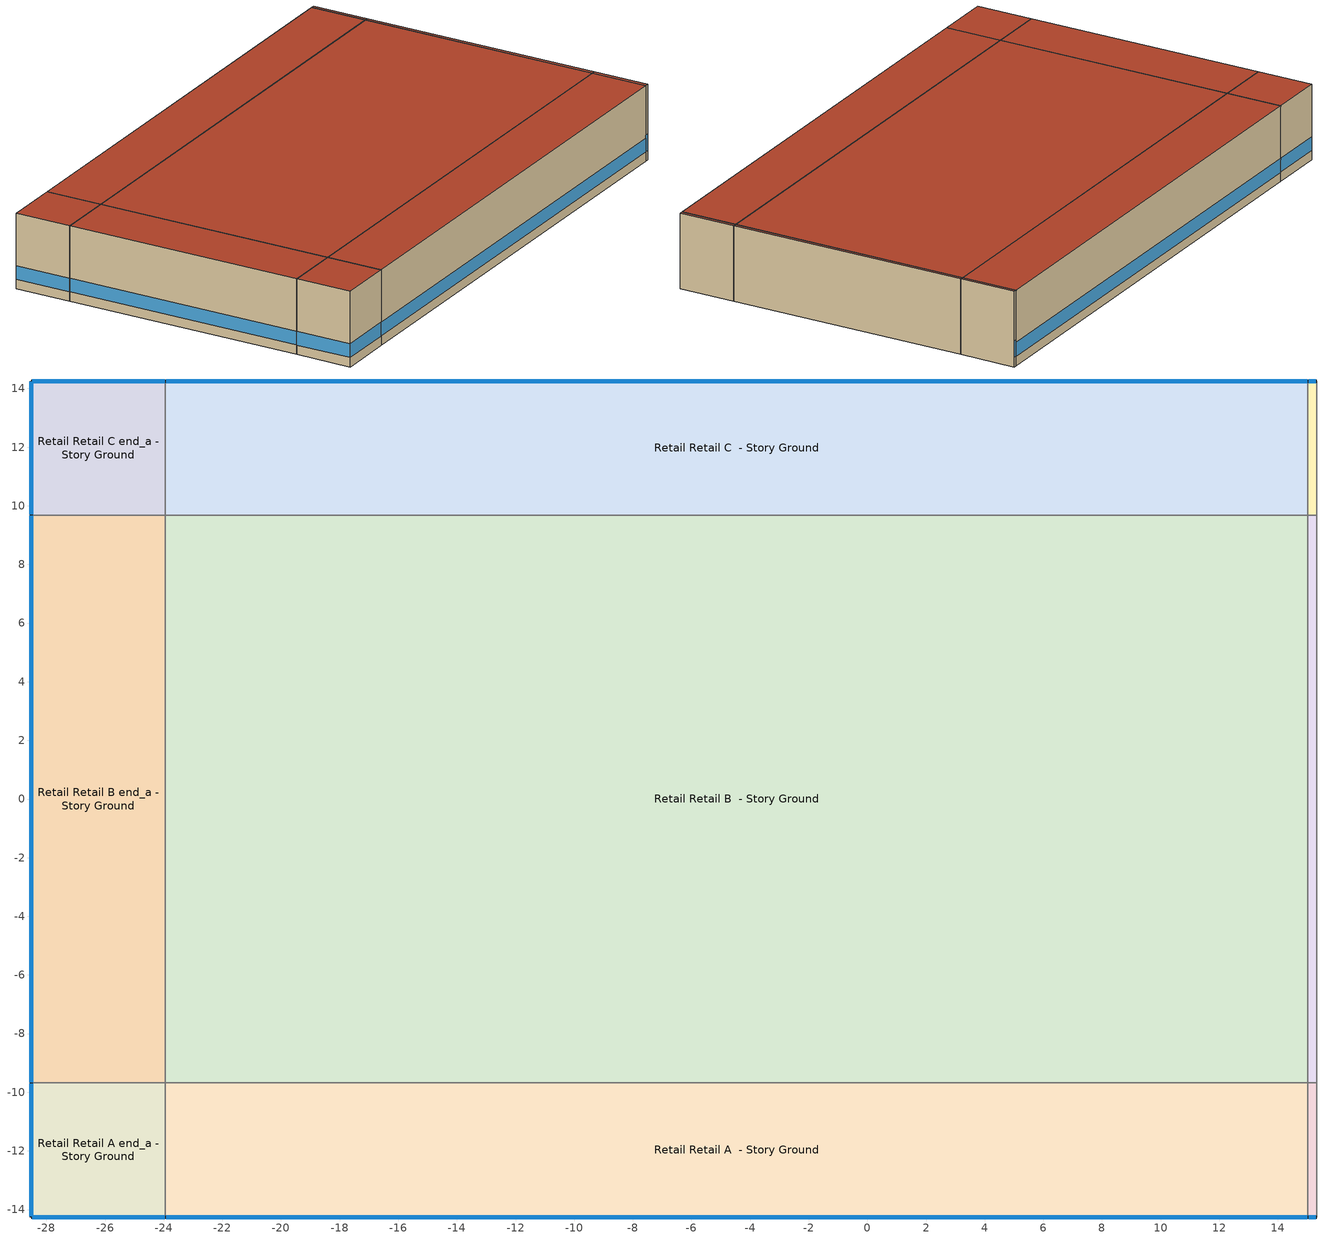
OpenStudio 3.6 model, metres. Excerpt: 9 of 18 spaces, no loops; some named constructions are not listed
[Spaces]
Retail Retail A end_a - Story Ground
 floor ground (Foundation F 126 Perim 914 Area 209): -28.51,-14.26 -28.51,-9.68 -23.94,-9.68 -23.94,-14.26 z0
 wall outside: -28.51,-9.68 -28.51,-14.26 -23.94,-14.26 z0:6.1
 wall to Retail Retail B end_a - Story Ground: -23.94,-9.68 -28.51,-9.68 z0:6.1
 wall to Retail Retail A  - Story Ground: -23.94,-14.26 -23.94,-9.68 z0:6.1
 window (Window U-1.01 SHGC 0.58): -28.51,-9.71 -28.51,-14.23 / -28.49,-14.26 -23.96,-14.26 z0.76:1.87
 roof outside: -23.94,-14.26 -23.94,-9.68 -28.51,-9.68 -28.51,-14.26 z6.1
Retail Retail B end_a - Story Ground
 floor ground (Foundation F 126 Perim 1937 Area 8855): -28.51,-9.68 -28.51,9.68 -23.94,9.68 -23.94,-9.68 z0
 wall outside: -28.51,9.68 -28.51,-9.68 z0:6.1
 wall to Retail Retail C end_a - Story Ground: -23.94,9.68 -28.51,9.68 z0:6.1
 wall to Retail Retail B  - Story Ground: -23.94,-9.68 -23.94,9.68 z0:6.1
 window (Window U-1.01 SHGC 0.58): -28.51,9.66 -28.51,-9.66 z0.76:1.86
 roof outside: -23.94,-9.68 -23.94,9.68 -28.51,9.68 -28.51,-9.68 z6.1
Retail Retail C end_a - Story Ground
 floor ground (Foundation F 126 Perim 914 Area 209): -28.51,9.68 -28.51,14.26 -23.94,14.26 -23.94,9.68 z0
 wall outside: -23.94,14.26 -28.51,14.26 -28.51,9.68 z0:6.1
 wall to Retail Retail C  - Story Ground: -23.94,9.68 -23.94,14.26 z0:6.1
 window (Window U-1.01 SHGC 0.58): -28.51,14.23 -28.51,9.71 / -23.96,14.26 -28.49,14.26 z0.76:1.87
 roof outside: -23.94,9.68 -23.94,14.26 -28.51,14.26 -28.51,9.68 z6.1
Retail Retail A  - Story Ground
 floor ground (Foundation F 126 Perim 3896 Area 17815): -23.94,-14.26 -23.94,-9.68 15.03,-9.68 15.03,-14.26 z0
 wall outside: -23.94,-14.26 15.03,-14.26 z0:6.1
 wall to Retail Retail B  - Story Ground: 15.03,-9.68 -23.94,-9.68 z0:6.1
 wall to Retail Entry A  - Story Ground: 15.03,-14.26 15.03,-9.68 z0:6.1
 window (Window U-1.01 SHGC 0.58): -23.91,-14.26 15,-14.26 z0.76:1.86
 roof outside: 15.03,-14.26 15.03,-9.68 -23.94,-9.68 -23.94,-14.26 z6.1
Retail Retail B  - Story Ground
 floor ground (Foundation F 126 Perim 0 Area 75465): -23.94,-9.68 -23.94,9.68 15.03,9.68 15.03,-9.68 z0
 wall to Retail Retail C  - Story Ground: 15.03,9.68 -23.94,9.68 z0:6.1
 wall to Retail Entry B  - Story Ground: 15.03,-9.68 15.03,9.68 z0:6.1
 roof outside: 15.03,-9.68 15.03,9.68 -23.94,9.68 -23.94,-9.68 z6.1
Retail Retail C  - Story Ground
 floor ground (Foundation F 126 Perim 3896 Area 17815): -23.94,9.68 -23.94,14.26 15.03,14.26 15.03,9.68 z0
 wall outside: 15.03,14.26 -23.94,14.26 z0:6.1
 wall to Retail Entry C  - Story Ground: 15.03,9.68 15.03,14.26 z0:6.1
 window (Window U-1.01 SHGC 0.58): 15,14.26 -23.91,14.26 z0.76:1.86
 roof outside: 15.03,9.68 15.03,14.26 -23.94,14.26 -23.94,9.68 z6.1
Retail Entry A  - Story Ground
 floor ground (Foundation F 126 Perim 03 Area 136): 15.03,-14.26 15.03,-9.68 15.32,-9.68 15.32,-14.26 z0
 wall outside: 15.03,-14.26 15.32,-14.26 z0:6.1
 wall to Retail Entry B  - Story Ground: 15.32,-9.68 15.03,-9.68 z0:6.1
 wall to Retail Point_of_Sale A  - Story Ground: 15.32,-14.26 15.32,-9.68 z0:6.1
 window (Window U-1.01 SHGC 0.58): 15.05,-14.26 15.3,-14.26 z0.76:2.09
 roof outside: 15.32,-14.26 15.32,-9.68 15.03,-9.68 15.03,-14.26 z6.1
Retail Entry B  - Story Ground
 floor ground (Foundation F 126 Perim 0 Area 574): 15.03,-9.68 15.03,9.68 15.32,9.68 15.32,-9.68 z0
 wall to Retail Entry C  - Story Ground: 15.32,9.68 15.03,9.68 z0:6.1
 wall to Retail Point_of_Sale B  - Story Ground: 15.32,-9.68 15.32,9.68 z0:6.1
 roof outside: 15.32,-9.68 15.32,9.68 15.03,9.68 15.03,-9.68 z6.1
Retail Entry C  - Story Ground
 floor ground (Foundation F 126 Perim 03 Area 136): 15.03,9.68 15.03,14.26 15.32,14.26 15.32,9.68 z0
 wall outside: 15.32,14.26 15.03,14.26 z0:6.1
 wall to Retail Point_of_Sale C  - Story Ground: 15.32,9.68 15.32,14.26 z0:6.1
 window (Window U-1.01 SHGC 0.58): 15.3,14.26 15.05,14.26 z0.76:2.09
 roof outside: 15.32,9.68 15.32,14.26 15.03,14.26 15.03,9.68 z6.1
[Schedule:Ruleset]
Name | Default Day Schedule | Summer Design Day Schedule | Winter Design Day Schedule
Clothing Schedule | Clothing Schedule Default Winter Clothes
Retail Activity | Retail Activity Default | Retail Activity Summer Design Day | Retail Activity Winter Design Day
Mercantile_Retail BLDG_LIGHT_EndUseData | Mercantile_Retail BLDG_LIGHT_EndUseData Default | Mercantile_Retail BLDG_LIGHT_EndUseData Summer Design Day | Mercantile_Retail BLDG_LIGHT_EndUseData Winter Design Day
Mercantile_Retail BLDG_EQUIP_EndUseData | Mercantile_Retail BLDG_EQUIP_EndUseData Default | Mercantile_Retail BLDG_EQUIP_EndUseData Summer Design Day | Mercantile_Retail BLDG_EQUIP_EndUseData Winter Design Day
Retail Infil Half On | Retail Infil Half On Default | Retail Infil Half On Summer Design Day | Retail Infil Half On Winter Design Day
Mercantile_Retail BLDG_LIGHT_EndUseData BPR Adjusted | Mercantile_Retail BLDG_LIGHT_EndUseData Default 1 | Mercantile_Retail BLDG_LIGHT_EndUseData Summer Design Day 1 | Mercantile_Retail BLDG_LIGHT_EndUseData Winter Design Day 1
Mercantile_Retail BLDG_EQUIP_EndUseData BPR Adjusted | Mercantile_Retail BLDG_EQUIP_EndUseData Default 1 | Mercantile_Retail BLDG_EQUIP_EndUseData Summer Design Day 1 | Mercantile_Retail BLDG_EQUIP_EndUseData Winter Design Day 1
[Schedule:Day]
Clothing Schedule Default Winter Clothes; Mercantile_Retail BLDG_LIGHT_EndUseData Summer Design Day; Mercantile_Retail BLDG_EQUIP_EndUseData Summer Design Day; Retail Infil Half On Winter Design Day; Mercantile_Retail BLDG_LIGHT_EndUseData Summer Design Day 1; Mercantile_Retail BLDG_EQUIP_EndUseData Summer Design Day 1: 24, 0, 1
Clothing Schedule Summer Clothes: 24, 0, 0.5
Air Velocity Schedule Default: 24, 0, 0.2
Work Efficiency Schedule Default; Mercantile_Retail BLDG_LIGHT_EndUseData Winter Design Day; Mercantile_Retail BLDG_EQUIP_EndUseData Winter Design Day; Mercantile_Retail BLDG_LIGHT_EndUseData Winter Design Day 1; Mercantile_Retail BLDG_EQUIP_EndUseData Winter Design Day 1: 24, 0, 0
Retail Bldg Occ Sat Day: Yes, 8, 15, 0, 8, 24, 0.0166667, 8, 34, 0.0333333, 8, 44, 0.05, 8, 54, 0.0666667, 9, 4, 0.0833333, 9, 14, 0.1, 9, 15, 0.1, 9, 24, 0.116667, 9, 34, 0.133333, 9, 44, 0.15, 9, 54, 0.166667, 10, 4, 0.183333, 10, 14, 0.2, 10, 15, 0.2, 10, 24, 0.25, 10, 34, 0.3, 10, 44, 0.35, 10, 54, 0.4, 11, 4, 0.45, 11, 14, 0.5, 11, 15, 0.5, 11, 24, 0.55, 11, 34, 0.6, 11, 44, 0.65, 11, 54, 0.7, 12, 4, 0.75, 12, 14, 0.8, 12, 15, 0.8, 16, 15, 0.8, 16, 25, 0.766667, 16, 35, 0.733333, 16, 45, 0.7, 16, 55, 0.666667, 17, 5, 0.633333, 17, 15, 0.6, 17, 25, 0.533333, 17, 35, 0.466667, 17, 45, 0.4, 17, 55, 0.333333, 18, 5, 0.266667, 18, 15, 0.2, 20, 15, 0.2, 20, 25, 0.183333, 20, 35, 0.166667, 20, 45, 0.15, 20, 55, 0.133333, 21, 5, 0.116667, 21, 15, 0.1, 21, 25, 0.0833333, 21, 35, 0.0666667, 21, 45, 0.05, 21, 55, 0.0333333, 22, 5, 0.0166667, 22, 15, 0, 24, 0, 0
Retail Bldg Occ Sun Day: Yes, 9, 15, 0, 9, 24, 0.0166667, 9, 34, 0.0333333, 9, 44, 0.05, 9, 54, 0.0666667, 10, 4, 0.0833333, 10, 14, 0.1, 10, 15, 0.1, 10, 24, 0.116667, 10, 34, 0.133333, 10, 44, 0.15, 10, 54, 0.166667, 11, 4, 0.183333, 11, 14, 0.2, 11, 15, 0.2, 11, 45, 0.2, 11, 54, 0.222222, 12, 4, 0.244444, 12, 14, 0.266667, 12, 24, 0.288889, 12, 34, 0.311111, 12, 44, 0.333333, 12, 54, 0.355556, 13, 4, 0.377778, 13, 14, 0.4, 13, 15, 0.4, 16, 15, 0.4, 16, 25, 0.366667, 16, 35, 0.333333, 16, 45, 0.3, 16, 55, 0.266667, 17, 5, 0.233333, 17, 15, 0.2, 17, 25, 0.183333, 17, 35, 0.166667, 17, 45, 0.15, 17, 55, 0.133333, 18, 5, 0.116667, 18, 15, 0.1, 18, 25, 0.0833333, 18, 35, 0.0666667, 18, 45, 0.05, 18, 55, 0.0333333, 19, 5, 0.0166667, 19, 15, 0, 24, 0, 0
Retail Activity Default; autogen Retail Activity 0_day_sch; autogen Retail Activity 1_day_sch: Yes, 24, 0, 120
Retail Activity Winter Design Day; Retail Activity Summer Design Day: 24, 0, 120
Mercantile_Retail BLDG_LIGHT_EndUseData Default: Yes, 0, 10, 0.0990279, 0, 20, 0.0908426, 0, 30, 0.0826573, 0, 40, 0.0811729, 0, 49, 0.0796886, 0, 59, 0.0782042, 1, 9, 0.0767199, 1, 19, 0.0752356, 1, 30, 0.0737512, 1, 40, 0.0724585, 1, 50, 0.0711657, 2, 0, 0.069873, 2, 9, 0.0685802, 2, 19, 0.0672875, 2, 29, 0.0659947, 2, 30, 0.0659947, 2, 39, 0.0656892, 2, 49, 0.0653837, 2, 59, 0.0650782, 3, 9, 0.0647726, 3, 19, 0.0644671, 3, 29, 0.0641616, 3, 30, 0.0641616, 3, 39, 0.0653482, 3, 49, 0.0665348, 3, 59, 0.0677214, 4, 9, 0.068908, 4, 19, 0.0700947, 4, 30, 0.0712813, 4, 40, 0.0754337, 4, 50, 0.0795862, 5, 0, 0.0837386, 5, 10, 0.087891, 5, 20, 0.0920435, 5, 30, 0.0961959, 5, 40, 0.106886, 5, 50, 0.117577, 6, 0, 0.128267, 6, 10, 0.138957, 6, 20, 0.149648, 6, 30, 0.160338, 6, 40, 0.198035, 6, 50, 0.235731, 7, 0, 0.273428, 7, 10, 0.311124, 7, 20, 0.34882, 7, 30, 0.386517, 7, 40, 0.450641, 7, 50, 0.514765, 8, 0, 0.578889, 8, 9, 0.643013, 8, 19, 0.707137, 8, 29, 0.771261, 8, 30, 0.771261, 8, 39, 0.799719, 8, 49, 0.828176, 8, 59, 0.856634, 9, 9, 0.885092, 9, 19, 0.913549, 9, 29, 0.942007, 9, 30, 0.942007, 9, 39, 0.94667, 9, 49, 0.951334, 9, 59, 0.955997, 10, 9, 0.96066, 10, 19, 0.965324, 10, 29, 0.969987, 10, 30, 0.969987, 10, 39, 0.970107, 10, 49, 0.970227, 10, 59, 0.970348, 11, 9, 0.970468, 11, 19, 0.970588, 11, 29, 0.970708, 11, 30, 0.970708, 11, 39, 0.970732, 11, 49, 0.970757, 11, 59, 0.970781, 12, 9, 0.970805, 12, 19, 0.97083, 12, 29, 0.970854, 12, 30, 0.970854, 12, 39, 0.970894, 12, 49, 0.970933, 12, 59, 0.970973, 13, 9, 0.971013, 13, 19, 0.971053, 13, 29, 0.971093, 13, 30, 0.971093, 13, 39, 0.971133, 13, 49, 0.971174, 13, 59, 0.971215, 14, 9, 0.971255, 14, 19, 0.971296, 14, 29, 0.971337, 14, 30, 0.971337, 14, 39, 0.971337, 14, 49, 0.971338, 14, 59, 0.971338, 15, 9, 0.971339, 15, 19, 0.97134, 15, 29, 0.97134, 15, 30, 0.97134, 15, 39, 0.971345, 15, 49, 0.97135, 15, 59, 0.971355, 16, 9, 0.97136, 16, 19, 0.971364, 16, 30, 0.971369, 16, 40, 0.971344, 16, 50, 0.971319, 17, 0, 0.971293, 17, 10, 0.971268, 17, 20, 0.971243, 17, 30, 0.971217, 17, 40, 0.971161, 17, 50, 0.971105, 18, 0, 0.971049, 18, 10, 0.970993, 18, 20, 0.970936, 18, 30, 0.97088, 18, 40, 0.970781, 18, 50, 0.970682, 19, 0, 0.970582, 19, 10, 0.970483, 19, 20, 0.970384, 19, 30, 0.970285, 19, 40, 0.969748, 19, 50, 0.969211, 20, 0, 0.968674, 20, 10, 0.968137, 20, 20, 0.9676, 20, 30, 0.967063, 20, 40, 0.946091, 20, 50, 0.92512, 21, 0, 0.904148, 21, 10, 0.883177, 21, 20, 0.862205, 21, 30, 0.841234, 21, 40, 0.769699, 21, 50, 0.698164, 22, 0, 0.626629, 22, 10, 0.555095, 22, 20, 0.48356, 22, 30, 0.412025, 22, 40, 0.365316, 22, 50, 0.318606, 23, 0, 0.271897, 23, 10, 0.225188, 23, 20, 0.178478, 23, 30, 0.131769, 23, 40, 0.123584, 23, 50, 0.115399, 24, 0, 0.107213
Mercantile_Retail BLDG_LIGHT_EndUseData Sun Day: Yes, 0, 5, 0.219453, 0, 15, 0.213888, 0, 25, 0.212317, 0, 35, 0.210746, 0, 45, 0.209174, 0, 55, 0.207603, 1, 5, 0.206032, 1, 15, 0.204461, 1, 25, 0.203612, 1, 35, 0.202763, 1, 45, 0.201914, 1, 55, 0.201065, 2, 5, 0.200216, 2, 15, 0.199367, 2, 25, 0.198518, 2, 35, 0.19767, 2, 45, 0.196821, 2, 55, 0.195972, 3, 5, 0.195123, 3, 15, 0.194274, 3, 24, 0.194496, 3, 34, 0.194718, 3, 44, 0.19494, 3, 54, 0.195162, 4, 4, 0.195384, 4, 15, 0.195605, 4, 25, 0.196096, 4, 35, 0.196586, 4, 45, 0.197077, 4, 55, 0.197567, 5, 5, 0.198057, 5, 15, 0.198548, 5, 25, 0.199737, 5, 35, 0.200927, 5, 45, 0.202116, 5, 55, 0.203306, 6, 5, 0.204495, 6, 15, 0.205685, 6, 25, 0.208145, 6, 35, 0.210605, 6, 45, 0.213065, 6, 55, 0.215524, 7, 5, 0.217984, 7, 15, 0.220444, 7, 25, 0.234214, 7, 35, 0.247983, 7, 45, 0.261753, 7, 55, 0.275522, 8, 5, 0.289292, 8, 15, 0.303061, 8, 24, 0.346209, 8, 34, 0.389356, 8, 44, 0.432504, 8, 54, 0.475651, 9, 4, 0.518799, 9, 14, 0.561946, 9, 15, 0.561946, 9, 24, 0.609879, 9, 34, 0.657811, 9, 44, 0.705744, 9, 54, 0.753676, 10, 4, 0.801609, 10, 14, 0.849541, 10, 15, 0.849541, 10, 24, 0.869063, 10, 34, 0.888584, 10, 44, 0.908105, 10, 54, 0.927626, 11, 4, 0.947147, 11, 14, 0.966668, 11, 15, 0.966668, 11, 24, 0.967166, 11, 34, 0.967664, 11, 44, 0.968163, 11, 54, 0.968661, 12, 4, 0.969159, 12, 14, 0.969658, 12, 15, 0.969658, 12, 24, 0.969749, 12, 34, 0.969841, 12, 44, 0.969933, 12, 45, 0.969933, 12, 54, 0.969983, 13, 4, 0.970032, 13, 14, 0.970082, 13, 24, 0.970131, 13, 34, 0.970181, 13, 44, 0.970231, 13, 45, 0.970231, 13, 54, 0.970239, 14, 4, 0.970247, 14, 14, 0.970255, 14, 24, 0.970263, 14, 34, 0.970271, 14, 44, 0.970279, 14, 45, 0.970279, 14, 54, 0.970251, 15, 4, 0.970223, 15, 14, 0.970195, 15, 24, 0.970167, 15, 34, 0.970139, 15, 44, 0.970112, 15, 45, 0.970112, 15, 54, 0.970019, 16, 4, 0.969926, 16, 15, 0.969833, 16, 25, 0.969544, 16, 35, 0.969255, 16, 45, 0.968966, 16, 55, 0.968677, 17, 5, 0.968388, 17, 15, 0.968099, 17, 25, 0.96358, 17, 35, 0.959061, 17, 45, 0.954542, 17, 55, 0.950022, 18, 5, 0.945503, 18, 15, 0.940984, 18, 25, 0.92084, 18, 35, 0.900695, 18, 45, 0.880551, 18, 55, 0.860406, 19, 5, 0.840262, 19, 15, 0.820117, 19, 25, 0.792558, 19, 35, 0.764999, 19, 45, 0.737439, 19, 55, 0.70988, 20, 5, 0.682321, 20, 15, 0.654762, 20, 25, 0.629284, 20, 35, 0.603806, 20, 45, 0.578329, 20, 55, 0.552851, 21, 5, 0.527373, 21, 15, 0.501896, 21, 25, 0.472896, 21, 35, 0.443896, 21, 45, 0.414896, 21, 55, 0.385896, 22, 5, 0.356897, 22, 15, 0.327897, 22, 25, 0.31446, 22, 35, 0.301023, 22, 45, 0.287586, 22, 55, 0.274149, 23, 5, 0.260712, 23, 15, 0.247275, 23, 25, 0.241711, 23, 35, 0.236146, 23, 45, 0.230582, 23, 55, 0.225017, 24, 0, 0.219453
Mercantile_Retail BLDG_EQUIP_EndUseData Default: Yes, 0, 10, 0.69105, 0, 20, 0.6813, 0, 30, 0.4314, 0, 40, 0.42935, 0, 49, 0.4273, 0, 50, 0.65205, 0, 59, 0.42525, 1, 0, 0.6423, 1, 9, 0.4232, 1, 10, 0.63274, 1, 19, 0.42115, 1, 20, 0.62318, 1, 30, 0.4191, 1, 40, 0.418767, 1, 50, 0.418433, 2, 0, 0.4181, 2, 9, 0.417767, 2, 10, 0.57605, 2, 19, 0.417433, 2, 20, 0.56716, 2, 29, 0.4171, 2, 30, 0.4171, 2, 39, 0.41745, 2, 40, 0.54938, 2, 49, 0.4178, 2, 50, 0.54049, 2, 59, 0.41815, 3, 0, 0.5316, 3, 9, 0.4185, 3, 10, 0.5226, 3, 19, 0.41885, 3, 20, 0.5136, 3, 29, 0.4192, 3, 30, 0.4192, 3, 39, 0.419783, 3, 40, 0.4956, 3, 49, 0.420367, 3, 50, 0.4866, 3, 59, 0.42095, 4, 0, 0.4776, 4, 9, 0.421533, 4, 10, 0.472683, 4, 19, 0.422117, 4, 20, 0.467767, 4, 30, 0.4227, 4, 40, 0.424283, 4, 50, 0.425867, 5, 0, 0.42745, 5, 10, 0.429033, 5, 20, 0.430617, 5, 30, 0.4322, 5, 40, 0.435533, 5, 50, 0.438867, 6, 0, 0.4422, 6, 10, 0.445533, 6, 20, 0.448867, 6, 30, 0.4522, 6, 40, 0.459633, 6, 50, 0.467067, 7, 0, 0.4745, 7, 10, 0.481933, 7, 20, 0.489367, 7, 30, 0.4968, 7, 40, 0.507, 7, 50, 0.5172, 8, 0, 0.5274, 8, 9, 0.5376, 8, 19, 0.5478, 8, 29, 0.558, 8, 30, 0.558, 8, 39, 0.561236, 8, 49, 0.564471, 8, 59, 0.567707, 9, 9, 0.570942, 9, 19, 0.574178, 9, 29, 0.577413, 9, 39, 0.580649, 9, 49, 0.583884, 9, 59, 0.58712, 10, 9, 0.590356, 10, 19, 0.593591, 10, 29, 0.596827, 10, 39, 0.600062, 10, 49, 0.603298, 10, 59, 0.606533, 11, 9, 0.609769, 11, 19, 0.613004, 11, 29, 0.61624, 11, 39, 0.619476, 11, 49, 0.622711, 11, 59, 0.625947, 12, 9, 0.629182, 12, 15, 0.6308, 12, 24, 0.64225, 12, 34, 0.6537, 12, 44, 0.66515, 12, 54, 0.6766, 13, 4, 0.68805, 13, 14, 0.6995, 13, 15, 0.6995, 13, 24, 0.707917, 13, 34, 0.716333, 13, 44, 0.72475, 13, 54, 0.733167, 14, 4, 0.741583, 14, 14, 0.75, 14, 15, 0.75, 14, 24, 0.754033, 14, 34, 0.758067, 14, 44, 0.7621, 14, 54, 0.766133, 15, 4, 0.770167, 15, 14, 0.7742, 15, 15, 0.7742, 15, 24, 0.775583, 15, 34, 0.776967, 15, 44, 0.77835, 15, 54, 0.779733, 16, 4, 0.781117, 16, 15, 0.7825, 16, 25, 0.783317, 16, 35, 0.784133, 16, 45, 0.78495, 16, 55, 0.785767, 17, 5, 0.786583, 17, 15, 0.7874, 17, 25, 0.787662, 17, 35, 0.787924, 17, 45, 0.788187, 17, 55, 0.788449, 18, 5, 0.788711, 18, 15, 0.788973, 18, 25, 0.789236, 18, 35, 0.789498, 18, 45, 0.78976, 18, 55, 0.790022, 19, 5, 0.790284, 19, 15, 0.790547, 19, 25, 0.790809, 19, 35, 0.791071, 19, 45, 0.791333, 19, 55, 0.791596, 20, 5, 0.791858, 20, 15, 0.79212, 20, 25, 0.792382, 20, 35, 0.792644, 20, 45, 0.792907, 20, 55, 0.793169, 21, 0, 0.7933, 21, 10, 0.790483, 21, 20, 0.787667, 21, 30, 0.78485, 21, 40, 0.782033, 21, 50, 0.779217, 22, 0, 0.7764, 22, 10, 0.77145, 22, 20, 0.7665, 22, 30, 0.76155, 22, 40, 0.7566, 22, 50, 0.75165, 23, 0, 0.7467, 23, 10, 0.73905, 23, 20, 0.7314, 23, 30, 0.72375, 23, 40, 0.7161, 23, 50, 0.70845, 24, 0, 0.7008
Mercantile_Retail BLDG_EQUIP_EndUseData Wknd Day; autogen Schedule Rule 7 1_day_sch: Yes, 0, 10, 0.258044, 0, 20, 0.243028, 0, 30, 0.228013, 0, 40, 0.22574, 0, 49, 0.223467, 0, 59, 0.221194, 1, 9, 0.218921, 1, 19, 0.216649, 1, 30, 0.214376, 1, 40, 0.210215, 1, 50, 0.206055, 2, 0, 0.201895, 2, 9, 0.197734, 2, 19, 0.193574, 2, 29, 0.189413, 2, 30, 0.189413, 2, 39, 0.185214, 2, 49, 0.181016, 2, 59, 0.176817, 3, 9, 0.172618, 3, 19, 0.168419, 3, 29, 0.16422, 3, 30, 0.16422, 3, 39, 0.161292, 3, 49, 0.158365, 3, 59, 0.155437, 4, 9, 0.152509, 4, 19, 0.149581, 4, 30, 0.146654, 4, 40, 0.145845, 4, 50, 0.145036, 5, 0, 0.144227, 5, 10, 0.143418, 5, 20, 0.142609, 5, 30, 0.1418, 5, 40, 0.144612, 5, 50, 0.147424, 6, 0, 0.150236, 6, 10, 0.153048, 6, 20, 0.155861, 6, 30, 0.158673, 6, 40, 0.162833, 6, 50, 0.166993, 7, 0, 0.171154, 7, 10, 0.175314, 7, 20, 0.179475, 7, 30, 0.183635, 7, 40, 0.18872, 7, 50, 0.193805, 8, 0, 0.19889, 8, 9, 0.203975, 8, 19, 0.20906, 8, 29, 0.214145, 8, 30, 0.214145, 8, 39, 0.220809, 8, 49, 0.227473, 8, 59, 0.234138, 9, 9, 0.240802, 9, 19, 0.247466, 9, 29, 0.254131, 9, 30, 0.254131, 9, 39, 0.25806, 9, 49, 0.261989, 9, 59, 0.265918, 10, 9, 0.269848, 10, 19, 0.273777, 10, 29, 0.277706, 10, 30, 0.277706, 10, 39, 0.281867, 10, 49, 0.286027, 10, 59, 0.290187, 11, 9, 0.294348, 11, 19, 0.298508, 11, 29, 0.302668, 11, 30, 0.302668, 11, 39, 0.31045, 11, 49, 0.318231, 11, 59, 0.326013, 12, 9, 0.333794, 12, 19, 0.341576, 12, 29, 0.349357, 12, 30, 0.349357, 12, 39, 0.359874, 12, 49, 0.37039, 12, 59, 0.380907, 13, 9, 0.391423, 13, 19, 0.40194, 13, 29, 0.412457, 13, 30, 0.412457, 13, 39, 0.425516, 13, 49, 0.438575, 13, 59, 0.451634, 14, 9, 0.464693, 14, 19, 0.477752, 14, 29, 0.490811, 14, 30, 0.490811, 14, 39, 0.506643, 14, 49, 0.522476, 14, 59, 0.538308, 15, 9, 0.554141, 15, 19, 0.569974, 15, 29, 0.585806, 15, 30, 0.585806, 15, 39, 0.597825, 15, 49, 0.609844, 15, 59, 0.621863, 16, 9, 0.633882, 16, 19, 0.645901, 16, 30, 0.65792, 16, 40, 0.664969, 16, 50, 0.672019, 17, 0, 0.679068, 17, 10, 0.686118, 17, 20, 0.693167, 17, 30, 0.700217, 17, 40, 0.701681, 17, 50, 0.703145, 18, 0, 0.704608, 18, 10, 0.706072, 18, 20, 0.707536, 18, 30, 0.709, 18, 40, 0.705456, 18, 50, 0.701912, 19, 0, 0.698368, 19, 10, 0.694824, 19, 20, 0.69128, 19, 30, 0.687736, 19, 40, 0.678953, 19, 50, 0.67017, 20, 0, 0.661387, 20, 10, 0.652604, 20, 20, 0.643821, 20, 30, 0.635037, 20, 40, 0.621401, 20, 50, 0.607764, 21, 0, 0.594127, 21, 10, 0.58049, 21, 20, 0.566853, 21, 30, 0.553216, 21, 40, 0.535304, 21, 50, 0.517391, 22, 0, 0.499478, 22, 10, 0.481565, 22, 20, 0.463652, 22, 30, 0.44574, 22, 40, 0.424468, 22, 50, 0.403196, 23, 0, 0.381924, 23, 10, 0.360652, 23, 20, 0.33938, 23, 30, 0.318108, 23, 40, 0.303092, 23, 50, 0.288076, 24, 0, 0.27306
Retail Infil Half On Default; Retail Infil Half On Summer Design Day: 6, 0, 1, 21, 0, 0.5, 24, 0, 1
Retail Infil Half On Sat Day: 6, 0, 1, 22, 0, 0.5, 24, 0, 1
Retail Infil Half On Sun Day: 8, 0, 1, 17, 0, 0.5, 24, 0, 1
Retail HtgSetp Sat Day: Yes, 7, 45, 15, 21, 45, 19.4444, 24, 0, 15
Retail HtgSetp Sun Day: Yes, 8, 45, 15, 18, 45, 19.4444, 24, 0, 15
Retail ClgSetp Sat Day: Yes, 7, 45, 25.5556, 21, 45, 22.2222, 24, 0, 25.5556
Retail ClgSetp Sun Day: Yes, 8, 45, 25.5556, 18, 45, 22.2222, 24, 0, 25.5556
Building Hours of Operation NonResidential Saturday; Building Hours of Operation NonResidential Sunday: 10, 45, 0, 17, 45, 1, 24, 0, 0
autogen Mercantile_Retail BLDG_LIGHT_EndUseData 1_day_sch: Yes, 0, 10, 0.22414, 0, 20, 0.217128, 0, 30, 0.210117, 0, 40, 0.208845, 0, 49, 0.207574, 0, 59, 0.206303, 1, 9, 0.205031, 1, 19, 0.20376, 1, 30, 0.202488, 1, 40, 0.201381, 1, 50, 0.200273, 2, 0, 0.199166, 2, 9, 0.198059, 2, 19, 0.196951, 2, 29, 0.195844, 2, 30, 0.195844, 2, 39, 0.195582, 2, 49, 0.195321, 2, 59, 0.195059, 3, 9, 0.194797, 3, 19, 0.194536, 3, 29, 0.194274, 3, 30, 0.194274, 3, 39, 0.19529, 3, 49, 0.196307, 3, 59, 0.197323, 4, 9, 0.19834, 4, 19, 0.199356, 4, 30, 0.200372, 4, 40, 0.203929, 4, 50, 0.207486, 5, 0, 0.211043, 5, 10, 0.2146, 5, 20, 0.218157, 5, 30, 0.221714, 5, 40, 0.230871, 5, 50, 0.240028, 6, 0, 0.249185, 6, 10, 0.258342, 6, 20, 0.2675, 6, 30, 0.276657, 6, 40, 0.308947, 6, 50, 0.341237, 7, 0, 0.373527, 7, 10, 0.405817, 7, 20, 0.438107, 7, 30, 0.470397, 7, 40, 0.525324, 7, 50, 0.580251, 8, 0, 0.635179, 8, 9, 0.690106, 8, 19, 0.745033, 8, 29, 0.799961, 8, 30, 0.799961, 8, 39, 0.824337, 8, 49, 0.848713, 8, 59, 0.873089, 9, 9, 0.897466, 9, 19, 0.921842, 9, 29, 0.946218, 9, 30, 0.946218, 9, 39, 0.950213, 9, 49, 0.954207, 9, 59, 0.958202, 10, 9, 0.962196, 10, 19, 0.966191, 10, 29, 0.970185, 10, 30, 0.970185, 10, 39, 0.970288, 10, 49, 0.970391, 10, 59, 0.970494, 11, 9, 0.970597, 11, 19, 0.9707, 11, 29, 0.970803, 11, 30, 0.970803, 11, 39, 0.970824, 11, 49, 0.970844, 11, 59, 0.970865, 12, 9, 0.970886, 12, 19, 0.970907, 12, 29, 0.970928, 12, 30, 0.970928, 12, 39, 0.970962, 12, 49, 0.970996, 12, 59, 0.97103, 13, 9, 0.971064, 13, 19, 0.971098, 13, 29, 0.971132, 13, 30, 0.971132, 13, 39, 0.971167, 13, 49, 0.971202, 13, 59, 0.971237, 14, 9, 0.971272, 14, 19, 0.971306, 14, 29, 0.971341, 14, 30, 0.971341, 14, 39, 0.971342, 14, 49, 0.971342, 14, 59, 0.971343, 15, 9, 0.971343, 15, 19, 0.971344, 15, 29, 0.971344, 15, 30, 0.971344, 15, 39, 0.971348, 15, 49, 0.971353, 15, 59, 0.971357, 16, 9, 0.971361, 16, 19, 0.971365, 16, 30, 0.971369, 16, 40, 0.971348, 16, 50, 0.971326, 17, 0, 0.971304, 17, 10, 0.971283, 17, 20, 0.971261, 17, 30, 0.971239, 17, 40, 0.971191, 17, 50, 0.971143, 18, 0, 0.971095, 18, 10, 0.971047, 18, 20, 0.970998, 18, 30, 0.97095, 18, 40, 0.970865, 18, 50, 0.97078, 19, 0, 0.970695, 19, 10, 0.97061, 19, 20, 0.970525, 19, 30, 0.97044, 19, 40, 0.96998, 19, 50, 0.96952, 20, 0, 0.96906, 20, 10, 0.9686, 20, 20, 0.96814, 20, 30, 0.96768, 20, 40, 0.949716, 20, 50, 0.931753, 21, 0, 0.913789, 21, 10, 0.895825, 21, 20, 0.877862, 21, 30, 0.859898, 21, 40, 0.798623, 21, 50, 0.737347, 22, 0, 0.676072, 22, 10, 0.614797, 22, 20, 0.553522, 22, 30, 0.492247, 22, 40, 0.452236, 22, 50, 0.412226, 23, 0, 0.372216, 23, 10, 0.332206, 23, 20, 0.292195, 23, 30, 0.252185, 23, 40, 0.245174, 23, 50, 0.238162, 24, 0, 0.231151
autogen Retail FRONT ENTRY COOLING 0_day_sch; autogen Retail FRONT ENTRY COOLING 1_day_sch: Yes, 24, 0, 90
Mercantile_Retail BLDG_LIGHT_EndUseData Default 1: No, 0, 10, 0.22414, 0, 20, 0.217128, 0, 30, 0.210117, 0, 40, 0.208845, 0, 49, 0.207574, 0, 59, 0.206303, 1, 9, 0.205031, 1, 19, 0.20376, 1, 30, 0.202488, 1, 40, 0.201381, 1, 50, 0.200273, 2, 0, 0.199166, 2, 9, 0.198059, 2, 19, 0.196951, 2, 29, 0.195844, 2, 30, 0.195844, 2, 39, 0.195582, 2, 49, 0.195321, 2, 59, 0.195059, 3, 9, 0.194797, 3, 19, 0.194536, 3, 29, 0.194274, 3, 30, 0.194274, 3, 39, 0.19529, 3, 49, 0.196307, 3, 59, 0.197323, 4, 9, 0.19834, 4, 19, 0.199356, 4, 30, 0.200372, 4, 40, 0.203929, 4, 50, 0.207486, 5, 0, 0.211043, 5, 10, 0.2146, 5, 20, 0.218157, 5, 30, 0.221714, 5, 40, 0.230871, 5, 50, 0.240028, 6, 0, 0.249185, 6, 10, 0.258342, 6, 20, 0.2675, 6, 30, 0.276657, 6, 40, 0.308947, 6, 50, 0.341237, 7, 0, 0.373527, 7, 10, 0.405817, 7, 20, 0.438107, 7, 30, 0.470397, 7, 40, 0.525324, 7, 50, 0.580251, 8, 0, 0.635179, 8, 9, 0.690106, 8, 19, 0.745033, 8, 29, 0.799961, 8, 30, 0.799961, 8, 39, 0.824337, 8, 49, 0.848713, 8, 59, 0.873089, 9, 9, 0.897466, 9, 19, 0.921842, 9, 29, 0.946218, 9, 30, 0.946218, 9, 39, 0.950213, 9, 49, 0.954207, 9, 59, 0.958202, 10, 9, 0.962196, 10, 19, 0.966191, 10, 29, 0.970185, 10, 30, 0.970185, 10, 39, 0.970288, 10, 49, 0.970391, 10, 59, 0.970494, 11, 9, 0.970597, 11, 19, 0.9707, 11, 29, 0.970803, 11, 30, 0.970803, 11, 39, 0.970824, 11, 49, 0.970844, 11, 59, 0.970865, 12, 9, 0.970886, 12, 19, 0.970907, 12, 29, 0.970928, 12, 30, 0.970928, 12, 39, 0.970962, 12, 49, 0.970996, 12, 59, 0.97103, 13, 9, 0.971064, 13, 19, 0.971098, 13, 29, 0.971132, 13, 30, 0.971132, 13, 39, 0.971167, 13, 49, 0.971202, 13, 59, 0.971237, 14, 9, 0.971272, 14, 19, 0.971306, 14, 29, 0.971341, 14, 30, 0.971341, 14, 39, 0.971342, 14, 49, 0.971342, 14, 59, 0.971343, 15, 9, 0.971343, 15, 19, 0.971344, 15, 29, 0.971344, 15, 30, 0.971344, 15, 39, 0.971348, 15, 49, 0.971353, 15, 59, 0.971357, 16, 9, 0.971361, 16, 19, 0.971365, 16, 30, 0.971369, 16, 40, 0.971348, 16, 50, 0.971326, 17, 0, 0.971304, 17, 10, 0.971283, 17, 20, 0.971261, 17, 30, 0.971239, 17, 40, 0.971191, 17, 50, 0.971143, 18, 0, 0.971095, 18, 10, 0.971047, 18, 20, 0.970998, 18, 30, 0.97095, 18, 40, 0.970865, 18, 50, 0.97078, 19, 0, 0.970695, 19, 10, 0.97061, 19, 20, 0.970525, 19, 30, 0.97044, 19, 40, 0.96998, 19, 50, 0.96952, 20, 0, 0.96906, 20, 10, 0.9686, 20, 20, 0.96814, 20, 30, 0.96768, 20, 40, 0.949716, 20, 50, 0.931753, 21, 0, 0.913789, 21, 10, 0.895825, 21, 20, 0.877862, 21, 30, 0.859898, 21, 40, 0.798623, 21, 50, 0.737347, 22, 0, 0.676072, 22, 10, 0.614797, 22, 20, 0.553522, 22, 30, 0.492247, 22, 40, 0.452236, 22, 50, 0.412226, 23, 0, 0.372216, 23, 10, 0.332206, 23, 20, 0.292195, 23, 30, 0.252185, 23, 40, 0.245174, 23, 50, 0.238162, 24, 0, 0.231151
Mercantile_Retail BLDG_EQUIP_EndUseData Default 1: No, 0, 10, 0.620807, 0, 20, 0.604359, 0, 30, 0.182784, 0, 40, 0.179325, 0, 49, 0.175867, 0, 50, 0.555015, 0, 59, 0.172409, 1, 0, 0.538567, 1, 9, 0.168951, 1, 10, 0.522439, 1, 19, 0.165492, 1, 20, 0.506312, 1, 30, 0.162034, 1, 40, 0.161472, 1, 50, 0.160909, 2, 0, 0.160347, 2, 9, 0.159785, 2, 10, 0.426805, 2, 19, 0.159222, 2, 20, 0.411807, 2, 29, 0.15866, 2, 30, 0.15866, 2, 39, 0.15925, 2, 40, 0.381813, 2, 49, 0.159841, 2, 50, 0.366816, 2, 59, 0.160431, 3, 0, 0.351819, 3, 9, 0.161022, 3, 10, 0.336636, 3, 19, 0.161612, 3, 20, 0.321453, 3, 29, 0.162203, 3, 30, 0.162203, 3, 39, 0.163187, 3, 40, 0.291088, 3, 49, 0.164171, 3, 50, 0.275905, 3, 59, 0.165155, 4, 0, 0.260722, 4, 9, 0.166139, 4, 10, 0.252428, 4, 19, 0.167123, 4, 20, 0.244133, 4, 30, 0.168107, 4, 40, 0.170778, 4, 50, 0.173449, 5, 0, 0.17612, 5, 10, 0.178791, 5, 20, 0.181462, 5, 30, 0.184133, 5, 40, 0.189757, 5, 50, 0.19538, 6, 0, 0.201003, 6, 10, 0.206626, 6, 20, 0.21225, 6, 30, 0.217873, 6, 40, 0.230413, 6, 50, 0.242953, 7, 0, 0.255492, 7, 10, 0.268032, 7, 20, 0.280572, 7, 30, 0.293112, 7, 40, 0.310319, 7, 50, 0.327526, 8, 0, 0.344733, 8, 9, 0.36194, 8, 19, 0.379148, 8, 29, 0.396355, 8, 30, 0.396355, 8, 39, 0.401813, 8, 49, 0.407271, 8, 59, 0.41273, 9, 9, 0.418188, 9, 19, 0.423646, 9, 29, 0.429105, 9, 39, 0.434563, 9, 49, 0.440021, 9, 59, 0.445479, 10, 9, 0.450938, 10, 19, 0.456396, 10, 29, 0.461854, 10, 39, 0.467313, 10, 49, 0.472771, 10, 59, 0.478229, 11, 9, 0.483688, 11, 19, 0.489146, 11, 29, 0.494604, 11, 39, 0.500063, 11, 49, 0.505521, 11, 59, 0.510979, 12, 9, 0.516437, 12, 15, 0.519167, 12, 24, 0.538482, 12, 34, 0.557798, 12, 44, 0.577114, 12, 54, 0.59643, 13, 4, 0.615746, 13, 14, 0.635062, 13, 15, 0.635062, 13, 24, 0.64926, 13, 34, 0.663459, 13, 44, 0.677658, 13, 54, 0.691857, 14, 4, 0.706055, 14, 14, 0.720254, 14, 15, 0.720254, 14, 24, 0.727058, 14, 34, 0.733862, 14, 44, 0.740666, 14, 54, 0.747471, 15, 4, 0.754275, 15, 14, 0.761079, 15, 15, 0.761079, 15, 24, 0.763412, 15, 34, 0.765746, 15, 44, 0.76808, 15, 54, 0.770413, 16, 4, 0.772747, 16, 15, 0.775081, 16, 25, 0.776458, 16, 35, 0.777836, 16, 45, 0.779214, 16, 55, 0.780591, 17, 5, 0.781969, 17, 15, 0.783347, 17, 25, 0.783789, 17, 35, 0.784232, 17, 45, 0.784674, 17, 55, 0.785116, 18, 5, 0.785559, 18, 15, 0.786001, 18, 25, 0.786443, 18, 35, 0.786886, 18, 45, 0.787328, 18, 55, 0.78777, 19, 5, 0.788213, 19, 15, 0.788655, 19, 25, 0.789098, 19, 35, 0.78954, 19, 45, 0.789982, 19, 55, 0.790425, 20, 5, 0.790867, 20, 15, 0.791309, 20, 25, 0.791752, 20, 35, 0.792194, 20, 45, 0.792636, 20, 55, 0.793079, 21, 0, 0.7933, 21, 10, 0.788548, 21, 20, 0.783797, 21, 30, 0.779045, 21, 40, 0.774293, 21, 50, 0.769542, 22, 0, 0.76479, 22, 10, 0.75644, 22, 20, 0.748089, 22, 30, 0.739739, 22, 40, 0.731388, 22, 50, 0.723037, 23, 0, 0.714687, 23, 10, 0.701782, 23, 20, 0.688876, 23, 30, 0.675971, 23, 40, 0.663066, 23, 50, 0.65016, 24, 0, 0.637255
Zone Retail Retail B  - Story Ground PSZ-AC Occ Sch Sunday 4: 10, 34, 0, 17, 45, 1, 24, 0, 0
Zone Retail Retail B  - Story Ground PSZ-AC Occ Sch Saturday 4: 9, 34, 0, 20, 45, 1, 24, 0, 0
Infiltration HVAC Off Schedule Schedule Day 0 1: 10, 34, 1, 17, 45, 0, 24, 0, 1
Infiltration HVAC Off Schedule Schedule Day 2: 9, 34, 1, 20, 45, 0, 24, 0, 1
[Schedule:Rule]
Name | Schedule Ruleset | Rule Order | Day Schedule | Date Specification Type | Start Month | Start Day | End Month | End Day | Apply Sunday | Apply Saturday | Apply Monday | Apply Tuesday | Apply Wednesday | Apply Thursday | Apply Friday | Specific Month 1 | Specific Day 1 | Specific Month 2 | Specific Day 2 | Specific Month 3 | Specific Day 3 | Specific Month 4 | Specific Day 4 | Specific Month 5 | Specific Day 5 | Specific Month 6 | Specific Day 6 | Specific Month 7 | Specific Day 7 | Specific Month 8 | Specific Day 8 | Specific Month 9 | Specific Day 9 | Specific Month 10 | Specific Day 10 | Specific Month 11 | Specific Day 11 | Specific Month 12 | Specific Day 12 | Specific Month 13 | Specific Day 13 | Specific Month 14 | Specific Day 14 | Specific Month 15 | Specific Day 15 | Specific Month 16 | Specific Day 16 | Specific Month 17 | Specific Day 17 | Specific Month 18 | Specific Day 18 | Specific Month 19 | Specific Day 19 | Specific Month 20 | Specific Day 20 | Specific Month 21 | Specific Day 21 | Specific Month 22 | Specific Day 22 | Specific Month 23 | Specific Day 23 | Specific Month 24 | Specific Day 24 | Specific Month 25 | Specific Day 25 | Specific Month 26 | Specific Day 26 | Specific Month 27 | Specific Day 27 | Specific Month 28 | Specific Day 28 | Specific Month 29 | Specific Day 29 | Specific Month 30 | Specific Day 30 | Specific Month 31 | Specific Day 31 | Specific Month 32 | Specific Day 32 | Specific Month 33 | Specific Day 33 | Specific Month 34 | Specific Day 34 | Specific Month 35 | Specific Day 35 | Specific Month 36 | Specific Day 36 | Specific Month 37 | Specific Day 37 | Specific Month 38 | Specific Day 38 | Specific Month 39 | Specific Day 39 | Specific Month 40 | Specific Day 40 | Specific Month 41 | Specific Day 41 | Specific Month 42 | Specific Day 42 | Specific Month 43 | Specific Day 43 | Specific Month 44 | Specific Day 44 | Specific Month 45 | Specific Day 45 | Specific Month 46 | Specific Day 46 | Specific Month 47 | Specific Day 47 | Specific Month 48 | Specific Day 48 | Specific Month 49 | Specific Day 49 | Specific Month 50 | Specific Day 50 | Specific Month 51 | Specific Day 51 | Specific Month 52 | Specific Day 52
Schedule Rule 1 | Clothing Schedule | 0 | Clothing Schedule Summer Clothes | DateRange | 5 | 1 | 9 | 30
Schedule Rule 5 | Mercantile_Retail BLDG_LIGHT_EndUseData | 0 | Mercantile_Retail BLDG_LIGHT_EndUseData Sun Day | DateRange | 1 | 1 | 12 | 31 | Yes
Schedule Rule 7 | Mercantile_Retail BLDG_EQUIP_EndUseData | 0 | Mercantile_Retail BLDG_EQUIP_EndUseData Wknd Day | DateRange | 1 | 1 | 12 | 31 | Yes | Yes
Schedule Rule 8 | Retail Infil Half On | 1 | Retail Infil Half On Sat Day | DateRange | 1 | 1 | 12 | 31 |  | Yes
Schedule Rule 9 | Retail Infil Half On | 0 | Retail Infil Half On Sun Day | DateRange | 1 | 1 | 12 | 31 | Yes
autogen Schedule Rule 7 1 | Mercantile_Retail BLDG_EQUIP_EndUseData | 1 | autogen Schedule Rule 7 1_day_sch | SpecificDates |  |  |  |  | Yes | Yes | Yes | Yes | Yes | Yes | Yes | 1 | 3 | 1 | 10 | 1 | 17 | 1 | 24 | 1 | 31 | 2 | 7 | 2 | 14 | 2 | 21 | 2 | 28 | 3 | 7 | 3 | 14 | 3 | 21 | 3 | 28 | 4 | 4 | 4 | 11 | 4 | 18 | 4 | 25 | 5 | 2 | 5 | 9 | 5 | 16 | 5 | 23 | 5 | 30 | 6 | 6 | 6 | 13 | 6 | 20 | 6 | 27 | 7 | 4 | 7 | 11 | 7 | 18 | 7 | 25 | 8 | 1 | 8 | 8 | 8 | 15 | 8 | 22 | 8 | 29 | 9 | 5 | 9 | 12 | 9 | 19 | 9 | 26 | 10 | 3 | 10 | 10 | 10 | 17 | 10 | 24 | 10 | 31 | 11 | 7 | 11 | 14 | 11 | 21 | 11 | 28 | 12 | 5 | 12 | 12 | 12 | 19 | 12 | 26
autogen Mercantile_Retail BLDG_LIGHT_EndUseData 1 | Mercantile_Retail BLDG_LIGHT_EndUseData | 1 | autogen Mercantile_Retail BLDG_LIGHT_EndUseData 1_day_sch | SpecificDates |  |  |  |  | Yes | Yes | Yes | Yes | Yes | Yes | Yes | 1 | 2 | 1 | 9 | 1 | 16 | 1 | 23 | 1 | 30 | 2 | 6 | 2 | 13 | 2 | 20 | 2 | 27 | 3 | 6 | 3 | 13 | 3 | 20 | 3 | 27 | 4 | 3 | 4 | 10 | 4 | 17 | 4 | 24 | 5 | 1 | 5 | 8 | 5 | 15 | 5 | 22 | 5 | 29 | 6 | 5 | 6 | 12 | 6 | 19 | 6 | 26 | 7 | 3 | 7 | 10 | 7 | 17 | 7 | 24 | 7 | 31 | 8 | 7 | 8 | 14 | 8 | 21 | 8 | 28 | 9 | 4 | 9 | 11 | 9 | 18 | 9 | 25 | 10 | 2 | 10 | 9 | 10 | 16 | 10 | 23 | 10 | 30 | 11 | 6 | 11 | 13 | 11 | 20 | 11 | 27 | 12 | 4 | 12 | 11 | 12 | 18 | 12 | 25
autogen Retail Activity 0 | Retail Activity | 0 | autogen Retail Activity 0_day_sch | SpecificDates |  |  |  |  | Yes | Yes | Yes | Yes | Yes | Yes | Yes | 1 | 2 | 1 | 9 | 1 | 16 | 1 | 23 | 1 | 30 | 2 | 6 | 2 | 13 | 2 | 20 | 2 | 27 | 3 | 6 | 3 | 13 | 3 | 20 | 3 | 27 | 4 | 3 | 4 | 10 | 4 | 17 | 4 | 24 | 5 | 1 | 5 | 8 | 5 | 15 | 5 | 22 | 5 | 29 | 6 | 5 | 6 | 12 | 6 | 19 | 6 | 26 | 7 | 3 | 7 | 10 | 7 | 17 | 7 | 24 | 7 | 31 | 8 | 7 | 8 | 14 | 8 | 21 | 8 | 28 | 9 | 4 | 9 | 11 | 9 | 18 | 9 | 25 | 10 | 2 | 10 | 9 | 10 | 16 | 10 | 23 | 10 | 30 | 11 | 6 | 11 | 13 | 11 | 20 | 11 | 27 | 12 | 4 | 12 | 11 | 12 | 18 | 12 | 25
autogen Retail Activity 1 | Retail Activity | 1 | autogen Retail Activity 1_day_sch | SpecificDates |  |  |  |  | Yes | Yes | Yes | Yes | Yes | Yes | Yes | 1 | 3 | 1 | 10 | 1 | 17 | 1 | 24 | 1 | 31 | 2 | 7 | 2 | 14 | 2 | 21 | 2 | 28 | 3 | 7 | 3 | 14 | 3 | 21 | 3 | 28 | 4 | 4 | 4 | 11 | 4 | 18 | 4 | 25 | 5 | 2 | 5 | 9 | 5 | 16 | 5 | 23 | 5 | 30 | 6 | 6 | 6 | 13 | 6 | 20 | 6 | 27 | 7 | 4 | 7 | 11 | 7 | 18 | 7 | 25 | 8 | 1 | 8 | 8 | 8 | 15 | 8 | 22 | 8 | 29 | 9 | 5 | 9 | 12 | 9 | 19 | 9 | 26 | 10 | 3 | 10 | 10 | 10 | 17 | 10 | 24 | 10 | 31 | 11 | 7 | 11 | 14 | 11 | 21 | 11 | 28 | 12 | 5 | 12 | 12 | 12 | 19 | 12 | 26
Schedule Rule 14 | Mercantile_Retail BLDG_LIGHT_EndUseData BPR Adjusted | 0 | Mercantile_Retail BLDG_LIGHT_EndUseData Sun Day | DateRange | 1 | 1 | 12 | 31 | Yes
autogen Mercantile_Retail BLDG_LIGHT_EndUseData 2 | Mercantile_Retail BLDG_LIGHT_EndUseData BPR Adjusted | 1 | autogen Mercantile_Retail BLDG_LIGHT_EndUseData 1_day_sch | SpecificDates |  |  |  |  | Yes | Yes | Yes | Yes | Yes | Yes | Yes | 1 | 2 | 1 | 9 | 1 | 16 | 1 | 23 | 1 | 30 | 2 | 6 | 2 | 13 | 2 | 20 | 2 | 27 | 3 | 6 | 3 | 13 | 3 | 20 | 3 | 27 | 4 | 3 | 4 | 10 | 4 | 17 | 4 | 24 | 5 | 1 | 5 | 8 | 5 | 15 | 5 | 22 | 5 | 29 | 6 | 5 | 6 | 12 | 6 | 19 | 6 | 26 | 7 | 3 | 7 | 10 | 7 | 17 | 7 | 24 | 7 | 31 | 8 | 7 | 8 | 14 | 8 | 21 | 8 | 28 | 9 | 4 | 9 | 11 | 9 | 18 | 9 | 25 | 10 | 2 | 10 | 9 | 10 | 16 | 10 | 23 | 10 | 30 | 11 | 6 | 11 | 13 | 11 | 20 | 11 | 27 | 12 | 4 | 12 | 11 | 12 | 18 | 12 | 25
Schedule Rule 15 | Mercantile_Retail BLDG_EQUIP_EndUseData BPR Adjusted | 0 | Mercantile_Retail BLDG_EQUIP_EndUseData Wknd Day | DateRange | 1 | 1 | 12 | 31 | Yes | Yes
autogen Schedule Rule 7 2 | Mercantile_Retail BLDG_EQUIP_EndUseData BPR Adjusted | 1 | autogen Schedule Rule 7 1_day_sch | SpecificDates |  |  |  |  | Yes | Yes | Yes | Yes | Yes | Yes | Yes | 1 | 3 | 1 | 10 | 1 | 17 | 1 | 24 | 1 | 31 | 2 | 7 | 2 | 14 | 2 | 21 | 2 | 28 | 3 | 7 | 3 | 14 | 3 | 21 | 3 | 28 | 4 | 4 | 4 | 11 | 4 | 18 | 4 | 25 | 5 | 2 | 5 | 9 | 5 | 16 | 5 | 23 | 5 | 30 | 6 | 6 | 6 | 13 | 6 | 20 | 6 | 27 | 7 | 4 | 7 | 11 | 7 | 18 | 7 | 25 | 8 | 1 | 8 | 8 | 8 | 15 | 8 | 22 | 8 | 29 | 9 | 5 | 9 | 12 | 9 | 19 | 9 | 26 | 10 | 3 | 10 | 10 | 10 | 17 | 10 | 24 | 10 | 31 | 11 | 7 | 11 | 14 | 11 | 21 | 11 | 28 | 12 | 5 | 12 | 12 | 12 | 19 | 12 | 26
